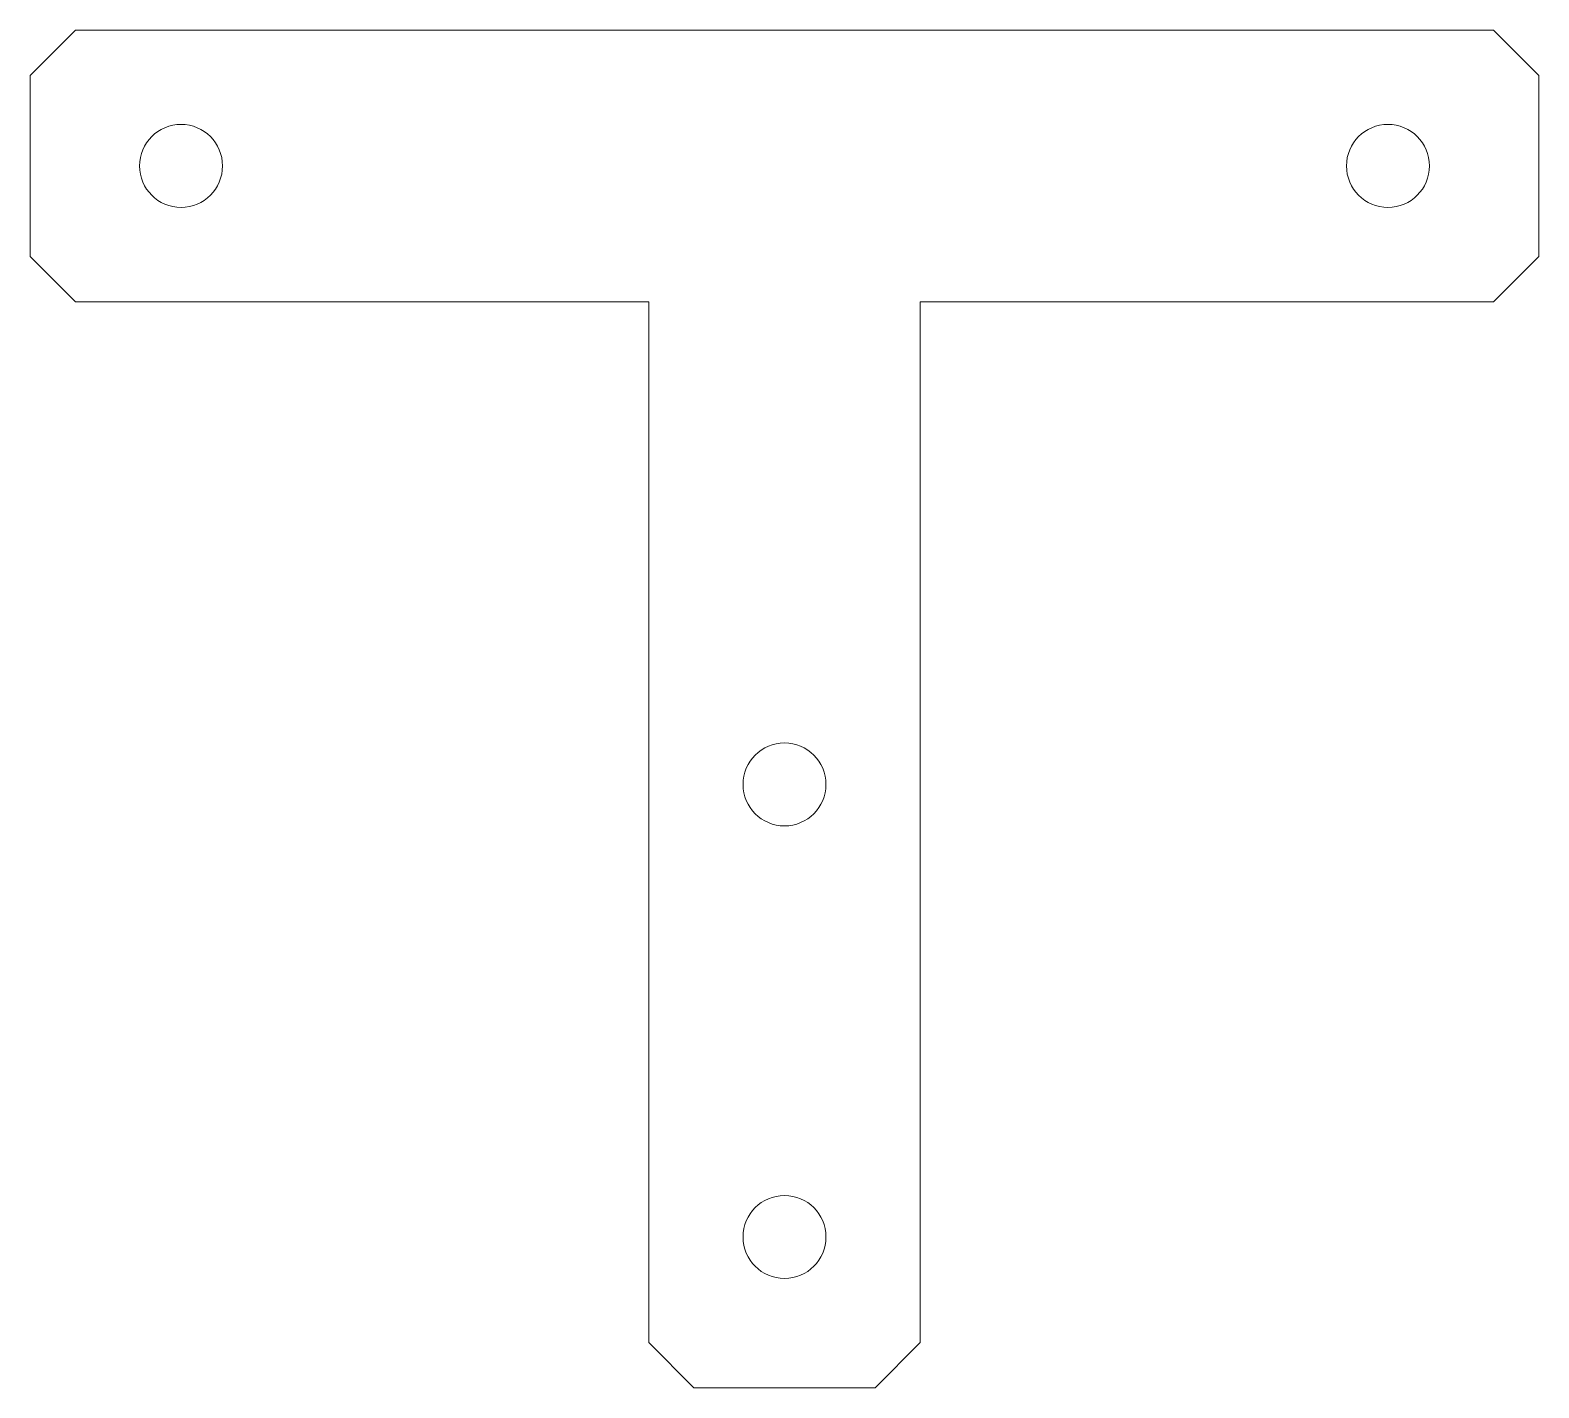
# Model space of a CAD drawing. Header units: millimetres. Extents: x -50 to 50, y 0 to 90.
import ezdxf

# ---------------------------------------------------------------- set-up
doc = ezdxf.new("R2010")
doc.units = ezdxf.units.MM

msp = doc.modelspace()

# ---------------------------------------------------------------- linework, layer by layer
at = {"color": 7, "linetype": 'Continuous', "lineweight": 15}
for p, q in [((-47, 90), (-50, 87)), ((47, 90), (-47, 90)), ((50, 87), (47, 90)), ((-50, 87), (-50, 75)), ((50, 75), (50, 87)), ((-50, 75), (-47, 72)), ((47, 72), (50, 75)), ((-47, 72), (-9, 72)), ((-9, 72), (-9, 3)), ((9, 3), (9, 72)), ((9, 72), (47, 72)), ((-9, 3), (-6, 0)), ((6, 0), (9, 3)), ((-6, 0), (6, 0))]:
    msp.add_line(p, q, dxfattribs=at)
for centre in [(-40, 81), (40, 81), (0, 40), (0, 10)]:
    msp.add_circle(centre, 2.75, dxfattribs=at)

doc.saveas('drawing.dxf')
